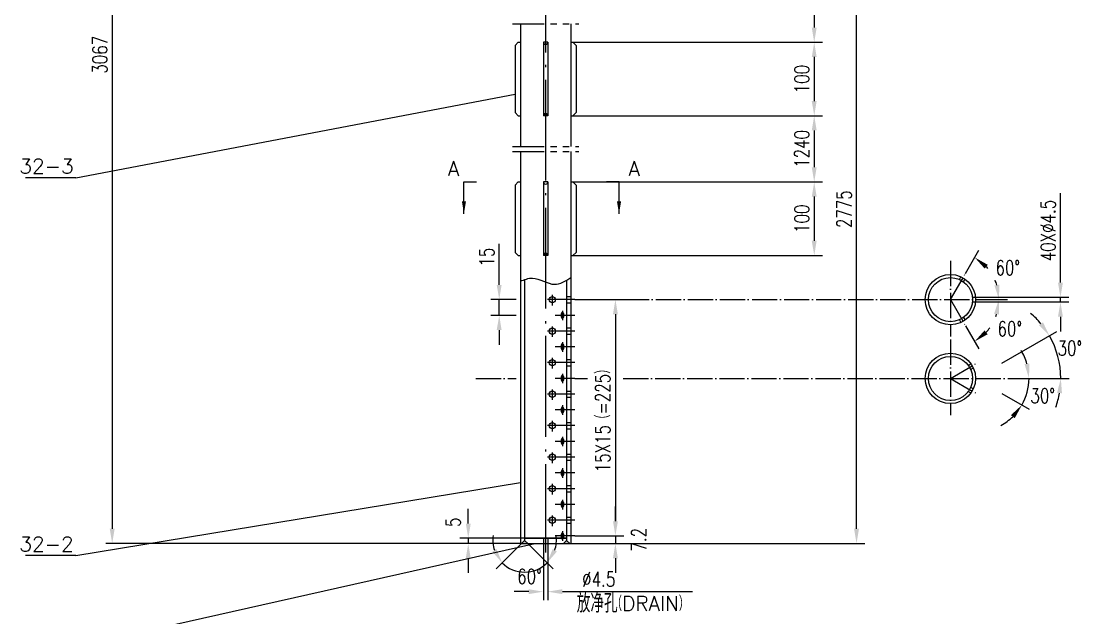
# Model space of a CAD drawing. Extents: x 1512 to 4800, y -77 to 764.
# Drawn here: x 3399.5 to 3652.5, y 227.2 to 369.2 of the extents above; entities that cross this region are included whole.
import ezdxf
from ezdxf.enums import TextEntityAlignment as Align

# ---------------------------------------------------------------- set-up
doc = ezdxf.new("R2010")
doc.units = 0
doc.header["$MEASUREMENT"] = 0
doc.linetypes.add('ACAD_ISO04W100', pattern=[30.5, 24, -3, 0.5, -3])
doc.linetypes.add('PHANTOMX2', pattern=[5, 2.5, -0.5, 0.5, -0.5, 0.5, -0.5])
doc.layers.get('0').update_dxf_attribs({"linetype": 'CONTINUOUS'})
doc.layers.get('DEFPOINTS').update_dxf_attribs({"linetype": 'CONTINUOUS'})
for name, color, linetype in [('1', 1, 'CONTINUOUS'), ('2', 2, 'ACAD_ISO04W100'), ('4', 6, 'PHANTOMX2')]:
    doc.layers.add(name, color=color, linetype=linetype)
doc.styles.add('ACANSTS', font='romans.shx', dxfattribs={"height": 1, "bigfont": 'gbcbig.shx'})
doc.styles.add('HZ5', font='romans.shx', dxfattribs={"width": 0.75, "bigfont": 'hz5.shx'})
doc.dimstyles.get("Standard").update_dxf_attribs({"dimtxt": 3.5, "dimasz": 3, "dimexe": 2, "dimexo": 0, "dimgap": 1, "dimtad": 1, "dimdec": 0, "dimlfac": 20, "dimzin": 0, "dimdsep": 46, "dimtxsty": 'HZ5', "dimcen": 1, "dimadec": 0, "dimazin": 0, "dimtfac": 1, "dimtdec": 0, "dimtmove": 2, "dimatfit": 3, "dimfxl": 0, "dimtolj": 1, "dimtzin": 0, "dimarcsym": 0})
doc.dimstyles.new('STANDARD$0', dxfattribs={"dimtxt": 3.5, "dimasz": 3.5, "dimexe": 2, "dimexo": 0, "dimgap": 1.2, "dimtad": 1, "dimdec": 4, "dimzin": 0, "dimdsep": 46, "dimtxsty": 'HZ5', "dimcen": 0.09, "dimadec": 0, "dimazin": 0, "dimtfac": 0.857143, "dimtdec": 4, "dimtofl": 0, "dimtmove": 2, "dimatfit": 3, "dimfxl": 0, "dimtolj": 1, "dimtzin": 0, "dimarcsym": 0})
doc.dimstyles.new('STANDARD$2', dxfattribs={"dimscale": 0, "dimtxt": 3.5, "dimasz": 3.5, "dimexe": 2, "dimexo": 0, "dimgap": 1.2, "dimtad": 1, "dimtih": 1, "dimtoh": 1, "dimdec": 4, "dimzin": 0, "dimdsep": 46, "dimtxsty": 'HZ5', "dimcen": 0, "dimadec": 4, "dimazin": 0, "dimtfac": 0.857143, "dimtdec": 4, "dimtofl": 0, "dimtmove": 2, "dimatfit": 3, "dimfxl": 0, "dimtolj": 1, "dimtzin": 0, "dimarcsym": 0})

# ---------------------------------------------------------------- blocks, each defined once
blk = doc.blocks.new('*D186')
at = {"color": 0, "linetype": 'ByBlock', "ltscale": 5}
for p, q in [((3554.63, 404.09), (3600.23, 404.09)), ((3598.23, 248.42), (3598.23, 400.59)), ((3530.25, 244.92), (3600.23, 244.92))]:
    blk.add_line(p, q, dxfattribs=at)
for points in [[(3597.65, 400.59), (3598.82, 400.59), (3598.23, 404.09)], [(3597.65, 248.42), (3598.82, 248.42), (3598.23, 244.92)]]:
    blk.add_solid(points, dxfattribs=at)
at = {"layer": 'DEFPOINTS', "color": 0, "linetype": 'ByBlock', "ltscale": 5}
for p in [(3554.63, 404.09), (3598.23, 404.09), (3530.25, 244.92)]:
    blk.add_point(p, dxfattribs=at)
at = {"color": 0, "linetype": 'ByBlock', "ltscale": 5, "insert": (3595.28, 324.5), "char_height": 3.5, "attachment_point": 5, "rotation": 90, "style": 'HZ5'}
blk.add_mtext('\\A1;2775', dxfattribs=at)
blk = doc.blocks.new('*D184')
at = {"color": 0, "linetype": 'ByBlock', "ltscale": 5}
for p, q in [((3530.25, 346.73), (3590.17, 346.73)), ((3588.17, 343.23), (3588.17, 334.48)), ((3530.25, 330.98), (3590.17, 330.98))]:
    blk.add_line(p, q, dxfattribs=at)
for points in [[(3587.58, 343.23), (3588.75, 343.23), (3588.17, 346.73)], [(3587.58, 334.48), (3588.75, 334.48), (3588.17, 330.98)]]:
    blk.add_solid(points, dxfattribs=at)
at = {"layer": 'DEFPOINTS', "color": 0, "linetype": 'ByBlock', "ltscale": 5}
for p in [(3530.25, 346.73), (3530.25, 330.98), (3588.17, 330.98)]:
    blk.add_point(p, dxfattribs=at)
at = {"color": 0, "linetype": 'ByBlock', "ltscale": 5, "insert": (3585.22, 338.85), "char_height": 3.5, "attachment_point": 5, "rotation": 90, "style": 'HZ5'}
blk.add_mtext('\\A1;1240', dxfattribs=at)
blk = doc.blocks.new('*D210')
at = {"color": 0, "linetype": 'ByBlock', "ltscale": 5}
for p, q in [((3531.24, 302.97), (3542.86, 302.97)), ((3540.86, 299.47), (3540.86, 250.22)), ((3531.24, 246.72), (3542.86, 246.72))]:
    blk.add_line(p, q, dxfattribs=at)
for points in [[(3540.28, 299.47), (3541.45, 299.47), (3540.86, 302.97)], [(3540.28, 250.22), (3541.45, 250.22), (3540.86, 246.72)]]:
    blk.add_solid(points, dxfattribs=at)
at = {"layer": 'DEFPOINTS', "color": 0, "linetype": 'ByBlock', "ltscale": 5}
for p in [(3531.24, 302.97), (3531.24, 246.72), (3540.86, 246.72)]:
    blk.add_point(p, dxfattribs=at)
at = {"color": 0, "linetype": 'ByBlock', "ltscale": 5, "insert": (3537.91, 274.84), "char_height": 3.5, "attachment_point": 5, "rotation": 90, "style": 'HZ5'}
blk.add_mtext('\\A1;15X15（=225）', dxfattribs=at)
blk = doc.blocks.new('*D178')
at = {"color": 0, "linetype": 'ByBlock', "ltscale": 5}
for p, q in [((3508.25, 244.92), (3502.24, 238.91)), ((3509.75, 244.92), (3515.77, 238.91))]:
    blk.add_line(p, q, dxfattribs=at)
for start, end in [(171.4968, 198.2484), (341.7516, 8.5032), (225, 315)]:
    blk.add_arc((3509, 245.67), 7.56, start, end, dxfattribs=at)
for points in [[(3502.32, 243.61), (3501.32, 242.99), (3503.65, 240.32)], [(3516.68, 242.99), (3515.69, 243.61), (3514.35, 240.32)]]:
    blk.add_solid(points, dxfattribs=at)
at = {"layer": 'DEFPOINTS', "color": 0, "linetype": 'ByBlock', "ltscale": 5}
for p in [(3509, 245.67), (3509, 245.67), (3508.25, 244.92), (3509.75, 244.92), (3507.05, 238.36)]:
    blk.add_point(p, dxfattribs=at)
at = {"color": 0, "linetype": 'ByBlock', "ltscale": 5, "insert": (3510.17, 237.08), "char_height": 3.5, "attachment_point": 5, "style": 'HZ5'}
blk.add_mtext('\\A1;60°', dxfattribs=at)
blk = doc.blocks.new('*D211')
at = {"color": 0, "linetype": 'ByBlock', "ltscale": 5}
for p, q in [((3540.86, 250.22), (3540.86, 253.72)), ((3531.24, 246.72), (3542.86, 246.72)), ((3540.86, 246.72), (3540.86, 244.92)), ((3530.25, 244.92), (3542.86, 244.92)), ((3540.86, 241.42), (3540.86, 237.92))]:
    blk.add_line(p, q, dxfattribs=at)
for points in [[(3540.28, 250.22), (3541.45, 250.22), (3540.86, 246.72)], [(3540.28, 241.42), (3541.45, 241.42), (3540.86, 244.92)]]:
    blk.add_solid(points, dxfattribs=at)
at = {"layer": 'DEFPOINTS', "color": 0, "linetype": 'ByBlock', "ltscale": 5}
for p in [(3531.24, 246.72), (3530.25, 244.92), (3540.86, 244.92)]:
    blk.add_point(p, dxfattribs=at)
at = {"color": 0, "linetype": 'ByBlock', "ltscale": 5, "insert": (3546.41, 245.82), "char_height": 3.5, "attachment_point": 5, "rotation": 90, "style": 'HZ5'}
blk.add_mtext('\\A1;7.2', dxfattribs=at)
blk = doc.blocks.new('*D212')
at = {"color": 0, "linetype": 'ByBlock', "ltscale": 5}
for p, q in [((3505.85, 249.67), (3505.85, 253.17)), ((3529.25, 246.17), (3503.85, 246.17)), ((3505.85, 246.17), (3505.85, 244.92)), ((3518.25, 244.92), (3503.85, 244.92)), ((3505.85, 241.42), (3505.85, 237.92))]:
    blk.add_line(p, q, dxfattribs=at)
for points in [[(3505.26, 249.67), (3506.43, 249.67), (3505.85, 246.17)], [(3505.26, 241.42), (3506.43, 241.42), (3505.85, 244.92)]]:
    blk.add_solid(points, dxfattribs=at)
at = {"layer": 'DEFPOINTS', "color": 0, "linetype": 'ByBlock', "ltscale": 5}
for p in [(3529.25, 246.17), (3505.85, 244.92), (3518.25, 244.92)]:
    blk.add_point(p, dxfattribs=at)
at = {"color": 0, "linetype": 'ByBlock', "ltscale": 5, "insert": (3502.27, 249.98), "char_height": 3.5, "attachment_point": 5, "rotation": 90, "style": 'HZ5'}
blk.add_mtext('\\A1;5', dxfattribs=at)
blk = doc.blocks.new('*D127')
at = {"color": 0, "linetype": 'ByBlock', "ltscale": 5}
for p, q in [((3529.51, 281.19), (3529.51, 267.72)), ((3530.51, 281.19), (3530.51, 267.72)), ((3526.01, 269.72), (3522.51, 269.72)), ((3534.01, 269.72), (3547.79, 269.72))]:
    blk.add_line(p, q, dxfattribs=at)
for points in [[(3526.01, 270.3), (3526.01, 269.14), (3529.51, 269.72)], [(3534.01, 270.3), (3534.01, 269.14), (3530.51, 269.72)]]:
    blk.add_solid(points, dxfattribs=at)
at = {"layer": 'DEFPOINTS', "color": 0, "linetype": 'ByBlock', "ltscale": 5}
for p in [(3529.51, 281.19), (3530.51, 281.19), (3530.51, 269.72)]:
    blk.add_point(p, dxfattribs=at)
at = {"color": 0, "linetype": 'ByBlock', "ltscale": 5, "insert": (3542.65, 272.67), "char_height": 3.5, "attachment_point": 5, "style": 'HZ5'}
blk.add_mtext('\\A1;∅4.5', dxfattribs=at)
blk = doc.blocks.new('*D185')
at = {"color": 0, "linetype": 'ByBlock', "ltscale": 5}
for p, q in [((3530.25, 330.98), (3590.17, 330.98)), ((3588.17, 327.48), (3588.17, 316.98)), ((3530.25, 313.48), (3590.17, 313.48))]:
    blk.add_line(p, q, dxfattribs=at)
for points in [[(3587.58, 327.48), (3588.75, 327.48), (3588.17, 330.98)], [(3587.58, 316.98), (3588.75, 316.98), (3588.17, 313.48)]]:
    blk.add_solid(points, dxfattribs=at)
at = {"layer": 'DEFPOINTS', "color": 0, "linetype": 'ByBlock', "ltscale": 5}
for p in [(3530.25, 330.98), (3530.25, 313.48), (3588.17, 313.48)]:
    blk.add_point(p, dxfattribs=at)
at = {"color": 0, "linetype": 'ByBlock', "ltscale": 5, "insert": (3585.22, 322.23), "char_height": 3.5, "attachment_point": 5, "rotation": 90, "style": 'HZ5'}
blk.add_mtext('\\A1;100', dxfattribs=at)
blk = doc.blocks.new('*D123')
at = {"color": 0, "linetype": 'ByBlock', "ltscale": 5}
for p, q in [((3518.97, 342.74), (3518.97, 352.51)), ((3523.03, 339.24), (3516.97, 339.24)), ((3518.97, 335.49), (3518.97, 339.24)), ((3523.03, 335.49), (3516.97, 335.49)), ((3518.97, 331.99), (3518.97, 328.49))]:
    blk.add_line(p, q, dxfattribs=at)
for points in [[(3518.38, 342.74), (3519.55, 342.74), (3518.97, 339.24)], [(3518.38, 331.99), (3519.55, 331.99), (3518.97, 335.49)]]:
    blk.add_solid(points, dxfattribs=at)
at = {"layer": 'DEFPOINTS', "color": 0, "linetype": 'ByBlock', "ltscale": 5}
for p in [(3518.97, 339.24), (3523.03, 339.24), (3523.03, 335.49)]:
    blk.add_point(p, dxfattribs=at)
at = {"color": 0, "linetype": 'ByBlock', "ltscale": 5, "insert": (3516.02, 349.37), "char_height": 3.5, "attachment_point": 5, "rotation": 90, "style": 'HZ5'}
blk.add_mtext('\\A1;15', dxfattribs=at)
blk = doc.blocks.new('*D187')
at = {"color": 0, "linetype": 'ByBlock', "ltscale": 5}
for p, q in [((3554.63, 404.09), (3590.17, 404.09)), ((3588.17, 400.59), (3588.17, 367.73)), ((3530.25, 364.23), (3590.17, 364.23))]:
    blk.add_line(p, q, dxfattribs=at)
for points in [[(3587.58, 400.59), (3588.75, 400.59), (3588.17, 404.09)], [(3587.58, 367.73), (3588.75, 367.73), (3588.17, 364.23)]]:
    blk.add_solid(points, dxfattribs=at)
at = {"layer": 'DEFPOINTS', "color": 0, "linetype": 'ByBlock', "ltscale": 5}
for p in [(3554.63, 404.09), (3530.25, 364.23), (3588.17, 364.23)]:
    blk.add_point(p, dxfattribs=at)
at = {"color": 0, "linetype": 'ByBlock', "ltscale": 5, "insert": (3585.22, 384.16), "char_height": 3.5, "attachment_point": 5, "rotation": 90, "style": 'HZ5'}
blk.add_mtext('\\A1;840', dxfattribs=at)
blk = doc.blocks.new('*D183')
at = {"color": 0, "linetype": 'ByBlock', "ltscale": 5}
for p, q in [((3530.75, 364.23), (3590.17, 364.23)), ((3588.17, 360.73), (3588.17, 350.23)), ((3530.25, 346.73), (3590.17, 346.73))]:
    blk.add_line(p, q, dxfattribs=at)
for points in [[(3587.58, 360.73), (3588.75, 360.73), (3588.17, 364.23)], [(3587.58, 350.23), (3588.75, 350.23), (3588.17, 346.73)]]:
    blk.add_solid(points, dxfattribs=at)
at = {"layer": 'DEFPOINTS', "color": 0, "linetype": 'ByBlock', "ltscale": 5}
for p in [(3530.75, 364.23), (3530.25, 346.73), (3588.17, 346.73)]:
    blk.add_point(p, dxfattribs=at)
at = {"color": 0, "linetype": 'ByBlock', "ltscale": 5, "insert": (3585.22, 355.48), "char_height": 3.5, "attachment_point": 5, "rotation": 90, "style": 'HZ5'}
blk.add_mtext('\\A1;100', dxfattribs=at)
blk = doc.blocks.new('*D213')
at = {"color": 0, "linetype": 'ByBlock', "ltscale": 5}
for p, q in [((3646.75, 307.03), (3646.75, 328.31)), ((3626.55, 303.53), (3648.75, 303.53)), ((3626.55, 302.41), (3648.75, 302.41)), ((3646.75, 302.41), (3646.75, 303.53)), ((3646.75, 298.91), (3646.75, 295.41))]:
    blk.add_line(p, q, dxfattribs=at)
for points in [[(3646.17, 307.03), (3647.34, 307.03), (3646.75, 303.53)], [(3646.17, 298.91), (3647.34, 298.91), (3646.75, 302.41)]]:
    blk.add_solid(points, dxfattribs=at)
at = {"layer": 'DEFPOINTS', "color": 0, "linetype": 'ByBlock', "ltscale": 5}
for p in [(3626.55, 303.53), (3626.55, 302.41), (3646.75, 302.41)]:
    blk.add_point(p, dxfattribs=at)
at = {"color": 0, "linetype": 'ByBlock', "ltscale": 5, "insert": (3643.8, 319.42), "char_height": 3.5, "attachment_point": 5, "rotation": 90, "style": 'HZ5'}
blk.add_mtext('\\A1;40X∅4.5', dxfattribs=at)
blk = doc.blocks.new('*D215')
at = {"color": 0, "linetype": 'ByBlock', "ltscale": 5}
for p, q in [((3650.04, 302.97), (3656.13, 302.97)), ((3647.68, 299.36), (3654.16, 295.62))]:
    blk.add_line(p, q, dxfattribs=at)
for start, end in [(15.8392, 31.6784), (330, 360), (298.3216, 314.1608)]:
    blk.add_arc((3641.43, 302.97), 12.7, start, end, dxfattribs=at)
for points in [[(3654.23, 306.52), (3653.07, 306.36), (3654.13, 302.97)], [(3649.82, 294.22), (3650.74, 293.5), (3652.43, 296.62)]]:
    blk.add_solid(points, dxfattribs=at)
at = {"layer": 'DEFPOINTS', "color": 0, "linetype": 'ByBlock', "ltscale": 5}
for p in [(3609.95, 302.97), (3641.43, 302.97), (3650.04, 302.97), (3647.68, 299.36), (3653.37, 298.62)]:
    blk.add_point(p, dxfattribs=at)
at = {"color": 0, "linetype": 'ByBlock', "ltscale": 5, "insert": (3657.39, 298.84), "char_height": 3.5, "attachment_point": 5, "style": 'HZ5'}
blk.add_mtext('\\A1;30°', dxfattribs=at)
blk = doc.blocks.new('*D214')
at = {"color": 0, "linetype": 'ByBlock', "ltscale": 5}
for p, q in [((3647.68, 306.58), (3660.72, 314.11)), ((3650.04, 302.97), (3663.7, 302.97))]:
    blk.add_line(p, q, dxfattribs=at)
for start, end in [(39.9043, 49.8085), (0, 30), (340.1915, 350.0957)]:
    blk.add_arc((3641.43, 302.97), 20.27, start, end, dxfattribs=at)
for points in [[(3657.46, 316.31), (3656.51, 315.64), (3658.99, 313.11)], [(3660.82, 299.53), (3661.98, 299.43), (3661.7, 302.97)]]:
    blk.add_solid(points, dxfattribs=at)
at = {"layer": 'DEFPOINTS', "color": 0, "linetype": 'ByBlock', "ltscale": 5}
for p in [(3647.68, 306.58), (3661.4, 306.49), (3609.95, 302.97), (3641.43, 302.97), (3650.04, 302.97)]:
    blk.add_point(p, dxfattribs=at)
at = {"color": 0, "linetype": 'ByBlock', "ltscale": 5, "insert": (3663.86, 310.14), "char_height": 3.5, "attachment_point": 5, "style": 'HZ5'}
blk.add_mtext('\\A1;30°', dxfattribs=at)
blk = doc.blocks.new('*D216')
at = {"color": 0, "linetype": 'ByBlock', "ltscale": 5}
for p, q in [((3624.18, 309.22), (3627.37, 314.73)), ((3627.72, 302.97), (3634.15, 302.97))]:
    blk.add_line(p, q, dxfattribs=at)
for start, end in [(39.8798, 42.6123), (17.3877, 23.6309)]:
    blk.add_arc((3620.58, 302.97), 11.58, start, end, dxfattribs=at)
for points in [[(3628.73, 310.35), (3629.46, 311.26), (3626.37, 313)], [(3632.2, 306.52), (3631.05, 306.34), (3632.15, 302.97)]]:
    blk.add_solid(points, dxfattribs=at)
at = {"layer": 'DEFPOINTS', "color": 0, "linetype": 'ByBlock', "ltscale": 5}
for p in [(3624.18, 309.22), (3629.45, 310.41), (3542.86, 302.97), (3620.58, 302.97), (3627.72, 302.97)]:
    blk.add_point(p, dxfattribs=at)
at = {"color": 0, "linetype": 'ByBlock', "ltscale": 5, "insert": (3634.22, 310.56), "char_height": 3.5, "attachment_point": 5, "style": 'HZ5'}
blk.add_mtext('\\A1;60°', dxfattribs=at)
blk = doc.blocks.new('*D217')
at = {"color": 0, "linetype": 'ByBlock', "ltscale": 5}
for p, q in [((3627.72, 302.97), (3634.09, 302.97)), ((3624.18, 296.72), (3627.33, 291.26))]:
    blk.add_line(p, q, dxfattribs=at)
for start, end in [(339.602, 342.5173), (317.4827, 324.3571)]:
    blk.add_arc((3620.58, 302.97), 11.52, start, end, dxfattribs=at)
for points in [[(3630.98, 299.6), (3632.14, 299.42), (3632.09, 302.97)], [(3629.43, 294.73), (3628.7, 295.64), (3626.33, 293)]]:
    blk.add_solid(points, dxfattribs=at)
at = {"layer": 'DEFPOINTS', "color": 0, "linetype": 'ByBlock', "ltscale": 5}
for p in [(3542.86, 302.97), (3620.58, 302.97), (3627.72, 302.97), (3624.18, 296.72), (3629.4, 295.57)]:
    blk.add_point(p, dxfattribs=at)
at = {"color": 0, "linetype": 'ByBlock', "ltscale": 5, "insert": (3634.7, 296.01), "char_height": 3.5, "attachment_point": 5, "style": 'HZ5'}
blk.add_mtext('\\A1;60°', dxfattribs=at)
blk = doc.blocks.new('*D218')
at = {"color": 0, "linetype": 'ByBlock', "ltscale": 5}
for p, q in [((3510, 477.59), (3419.62, 477.59)), ((3421.12, 474.09), (3421.12, 248.42)), ((3516.75, 244.92), (3419.62, 244.92))]:
    blk.add_line(p, q, dxfattribs=at)
for points in [[(3420.54, 474.09), (3421.71, 474.09), (3421.12, 477.59)], [(3420.54, 248.42), (3421.71, 248.42), (3421.12, 244.92)]]:
    blk.add_solid(points, dxfattribs=at)
at = {"layer": 'DEFPOINTS', "color": 0, "linetype": 'ByBlock', "ltscale": 5}
for p in [(3511.5, 477.59), (3421.12, 244.92), (3518.25, 244.92)]:
    blk.add_point(p, dxfattribs=at)
at = {"color": 0, "linetype": 'ByBlock', "ltscale": 5, "insert": (3418.17, 361.25), "char_height": 3.5, "attachment_point": 5, "rotation": 90, "style": 'HZ5'}
blk.add_mtext('\\A1;3067', dxfattribs=at)

msp = doc.modelspace()

# ---------------------------------------------------------------- hatches: boundary and pattern name
at = {"ltscale": 5}
h = msp.add_hatch(color=256, dxfattribs=at)
h.paths.add_polyline_path([(3520.0038524, 244.918805), (3519.2538524, 245.668805), (3518.5038524, 244.918805)])
h.paths.add_polyline_path([(3530.0038524, 244.918805), (3529.2538524, 245.668805), (3528.5038524, 244.918805)])

# ---------------------------------------------------------------- linework, layer by layer
for p, q in [((3412.4848317, 331.9884809), (3517.0038524, 351.9071132)), ((3525.8647832, 301.5781527), (3525.8647832, 304.1070057)), ((3531.2408594, 302.968805), (3524.6701692, 302.968805)), ((3531.2408594, 299.218805), (3526.4966584, 299.218805)), ((3528.2538524, 300.3252004), (3528.2538524, 298.0501581)), ((3525.8647832, 294.0781527), (3525.8647832, 296.6070057)), ((3531.2408594, 295.468805), (3524.6701692, 295.468805)), ((3531.2408594, 291.718805), (3526.4966584, 291.718805)), ((3528.2538524, 292.8252004), (3528.2538524, 290.5501581)), ((3525.8647832, 286.5781527), (3525.8647832, 289.1070057)), ((3531.2408594, 287.968805), (3524.6701692, 287.968805)), ((3531.2408594, 284.218805), (3526.4966584, 284.218805)), ((3528.2538524, 285.3252004), (3528.2538524, 283.0501581)), ((3525.8647832, 279.0781527), (3525.8647832, 281.6070057)), ((3531.2408594, 280.468805), (3524.6701692, 280.468805)), ((3531.2408594, 276.718805), (3526.4966584, 276.718805)), ((3528.2538524, 277.8252004), (3528.2538524, 275.5501581)), ((3525.8647832, 271.5781527), (3525.8647832, 274.1070057)), ((3531.2408594, 272.968805), (3524.6701692, 272.968805)), ((3531.2408594, 269.218805), (3526.4966584, 269.218805)), ((3528.2538524, 270.3252004), (3528.2538524, 268.0501581)), ((3525.8647832, 264.0781527), (3525.8647832, 266.6070057)), ((3531.2408594, 265.468805), (3524.6701692, 265.468805)), ((3531.2408594, 261.718805), (3526.4966584, 261.718805)), ((3528.2538524, 262.8252004), (3528.2538524, 260.5501581)), ((3412.4848317, 242.0314212), (3518.2538524, 259.4048611)), ((3525.8647832, 256.5781527), (3525.8647832, 259.1070057)), ((3531.2408594, 257.968805), (3524.6701692, 257.968805)), ((3531.2408594, 254.218805), (3526.4966584, 254.218805)), ((3528.2538524, 255.3252004), (3528.2538524, 253.0501581)), ((3525.8647832, 249.0781527), (3525.8647832, 251.6070057)), ((3531.2408594, 250.468805), (3524.6701692, 250.468805)), ((3531.2408594, 246.718805), (3526.4966584, 246.718805)), ((3528.2538524, 247.8252004), (3528.2538524, 245.5501581)), ((3412.4848317, 220.4168284), (3521.6775667, 244.918805)), ((3542.0288524, 233.45283), (3559.1956746, 233.45283))]:
    msp.add_line(p, q, dxfattribs=at)
for p, q in [((3412.4848317, 331.9884809), (3400.4848317, 331.9884809)), ((3412.4848317, 242.0314212), (3400.4848317, 242.0314212))]:
    msp.add_line(p, q)
msp.add_spline([(3518.2538524, 307.3456271), (3521.103842, 308.1023366), (3526.364959, 306.6172293), (3530.2538524, 308.2211451)], degree=3, dxfattribs=at)
at = {"layer": '1'}
for p, q in [((3518.2538524, 368.6071904), (3518.2538524, 339.4487693)), ((3530.2538524, 368.6071904), (3530.2538524, 339.4487693)), ((3517.7538524, 364.2325912), (3517.0038524, 363.4825912)), ((3517.0038524, 363.4825912), (3517.0038524, 347.4825912)), ((3517.7538524, 364.2325912), (3518.2538524, 364.2325912)), ((3523.7538524, 364.2325912), (3523.7538524, 346.7325912)), ((3524.7538524, 364.2325912), (3523.7538524, 364.2325912)), ((3524.7538524, 364.2325912), (3524.7538524, 346.7325912)), ((3530.2538524, 364.2325912), (3530.7538524, 364.2325912)), ((3530.7538524, 364.2325912), (3531.5038524, 363.4825912)), ((3531.5038524, 363.4825912), (3531.5038524, 347.4825912)), ((3517.0038524, 347.4825912), (3517.7538524, 346.7325912)), ((3517.7538524, 346.7325912), (3518.2538524, 346.7325912)), ((3524.7538524, 346.7325912), (3523.7538524, 346.7325912)), ((3530.2538524, 346.7325912), (3530.7538524, 346.7325912)), ((3531.5038524, 347.4825912), (3530.7538524, 346.7325912)), ((3518.2538524, 338.1987693), (3518.2538524, 244.918805)), ((3530.2538524, 338.1987693), (3530.2538524, 244.918805)), ((3517.7538524, 330.9770065), (3517.0038524, 330.2270065)), ((3517.0038524, 330.2270065), (3517.0038524, 314.2270065)), ((3517.7538524, 330.9770065), (3518.2538524, 330.9770065)), ((3523.7538524, 330.9770065), (3523.7538524, 313.4770065)), ((3524.7538524, 330.9770065), (3523.7538524, 330.9770065)), ((3524.7538524, 330.9770065), (3524.7538524, 313.4770065)), ((3530.2538524, 330.9770065), (3530.7538524, 330.9770065)), ((3530.7538524, 330.9770065), (3531.5038524, 330.2270065)), ((3531.5038524, 330.2270065), (3531.5038524, 314.2270065)), ((3517.0038524, 314.2270065), (3517.7538524, 313.4770065)), ((3531.5038524, 314.2270065), (3530.7538524, 313.4770065)), ((3517.7538524, 313.4770065), (3518.2538524, 313.4770065)), ((3524.7538524, 313.4770065), (3523.7538524, 313.4770065)), ((3530.2538524, 313.4770065), (3530.7538524, 313.4770065)), ((3519.2538524, 307.7362976), (3519.2538524, 245.668805)), ((3529.2538524, 307.6040988), (3529.2538524, 245.668805)), ((3622.6991737, 307.7705163), (3623.0760715, 308.4233224)), ((3623.6734523, 307.2080163), (3624.05035, 307.8608224)), ((3529.2538524, 303.718805), (3530.2538524, 303.718805)), ((3529.2538524, 302.218805), (3530.2538524, 302.218805)), ((3625.7962025, 303.531305), (3626.5499981, 303.531305)), ((3625.7962025, 302.406305), (3626.5499981, 302.406305)), ((3623.6734523, 298.7295937), (3624.05035, 298.0767876)), ((3529.2538524, 296.218805), (3530.2538524, 296.218805)), ((3622.6991737, 298.1670937), (3623.0760715, 297.5142876)), ((3529.2538524, 294.718805), (3530.2538524, 294.718805)), ((3529.2538524, 288.718805), (3530.2538524, 288.718805)), ((3529.2538524, 287.218805), (3530.2538524, 287.218805)), ((3624.8156347, 287.3158338), (3625.4684408, 287.6927316)), ((3625.3781347, 286.3415552), (3626.0309408, 286.718453)), ((3529.2538524, 281.218805), (3530.2538524, 281.218805)), ((3624.8156347, 281.1217762), (3625.4684408, 280.7448784)), ((3625.3781347, 282.0960547), (3626.0309408, 281.719157)), ((3529.2538524, 279.718805), (3530.2538524, 279.718805)), ((3529.2538524, 273.718805), (3530.2538524, 273.718805)), ((3529.2538524, 272.218805), (3530.2538524, 272.218805)), ((3529.2538524, 266.218805), (3530.2538524, 266.218805)), ((3529.2538524, 264.718805), (3530.2538524, 264.718805)), ((3529.2538524, 258.718805), (3530.2538524, 258.718805)), ((3529.2538524, 257.218805), (3530.2538524, 257.218805)), ((3529.2538524, 251.218805), (3530.2538524, 251.218805)), ((3529.2538524, 249.718805), (3530.2538524, 249.718805)), ((3519.2538524, 245.668805), (3518.5038524, 244.918805)), ((3519.2538524, 246.168805), (3529.2538524, 246.168805)), ((3519.2538524, 245.668805), (3520.0038524, 244.918805)), ((3523.7538524, 246.168805), (3523.7538524, 244.918805)), ((3524.7538524, 246.168805), (3524.7538524, 244.918805)), ((3529.2538524, 245.668805), (3528.5038524, 244.918805)), ((3529.2538524, 245.668805), (3530.0038524, 244.918805)), ((3518.2538524, 244.918805), (3530.2538524, 244.918805))]:
    msp.add_line(p, q, dxfattribs=at)
for centre, radius in [((3620.5764234, 302.968805), 6), ((3620.5764234, 302.968805), 5.25), ((3525.8647832, 302.968805), 0.75), ((3525.8647832, 295.468805), 0.75), ((3525.8647832, 287.968805), 0.75), ((3620.5764234, 284.218805), 6), ((3620.5764234, 284.218805), 5.25), ((3525.8647832, 280.468805), 0.75), ((3525.8647832, 272.968805), 0.75), ((3525.8647832, 265.468805), 0.75), ((3525.8647832, 257.968805), 0.75), ((3525.8647832, 250.468805), 0.75)]:
    msp.add_circle(centre, radius, dxfattribs=at)
for centre, start, end in [((3524.2538524, 364.2082316), 177.2107978, 2.7892022), ((3524.2538524, 346.7569509), 357.2107978, 182.7892022), ((3524.2538524, 330.9526468), 177.2107978, 2.7892022), ((3524.2538524, 313.5013661), 357.2107978, 182.7892022)]:
    msp.add_arc(centre, 0.500593, start, end, dxfattribs=at)
at = {"layer": '1', "extrusion": (0, 0, -1)}
for centre in [(3528.2538524, 299.218805), (3528.2538524, 291.718805), (3528.2538524, 284.218805), (3528.2538524, 276.718805), (3528.2538524, 269.218805), (3528.2538524, 261.718805), (3528.2538524, 254.218805), (3528.2538524, 246.718805)]:
    msp.add_ellipse(centre, major_axis=(0, -0.75), ratio=0.4463533957, dxfattribs=at)
at = {"layer": '2'}
msp.add_line((3524.2538524, 385.8235124), (3524.2538524, 242.7985027), dxfattribs=at)
at = {"layer": '2', "ltscale": 0.25}
for p, q in [((3620.5764234, 312.196605), (3620.5764234, 294.2303588)), ((3620.5764234, 302.968805), (3624.183368, 309.2162162)), ((3542.863591, 302.968805), (3627.71936, 302.968805)), ((3620.5764234, 302.968805), (3624.183368, 296.7213938)), ((3620.5764234, 293.446605), (3620.5764234, 275.4803588)), ((3620.5764234, 284.218805), (3626.8238347, 287.8257495)), ((3507.6441137, 284.218805), (3517.2668454, 284.218805)), ((3531.2408594, 284.218805), (3534.1927407, 284.218805)), ((3542.7172335, 284.218805), (3647.5284936, 284.218805)), ((3620.5764234, 284.218805), (3626.8238347, 280.6118604))]:
    msp.add_line(p, q, dxfattribs=at)
at = {"layer": '4', "ltscale": 3}
for p, q in [((3516.3874874, 368.6071904), (3532.1202173, 368.6071904)), ((3516.3874874, 339.4487693), (3532.1202173, 339.4487693)), ((3516.3874874, 338.1987693), (3532.1202173, 338.1987693))]:
    msp.add_line(p, q, dxfattribs=at)

# ---------------------------------------------------------------- texts
at = {"style": 'ACANSTS'}
for s, p in [('32-3', (3405.4848317, 332.9884809)), ('32-2', (3405.4848317, 243.0314212))]:
    msp.add_text(s, height=3.5, dxfattribs=at).set_placement(p, align=Align.CENTER)
at = {"ltscale": 5, "style": 'ACANSTS'}
for s, p in [('A', (3502.3224079, 334.1644981)), ('A', (3545.3084542, 334.1644981)), ('（DRAIN）', (3549.1962998, 230.8099821))]:
    msp.add_text(s, height=3.5, dxfattribs=at).set_placement(p, align=Align.MIDDLE)
at = {"style": 'ACANSTS'}
msp.add_text('放净孔', height=4.5, dxfattribs=at).set_placement((3531.6634354, 228.4640695))

# ---------------------------------------------------------------- dimensions: what is measured, and where the dimension line sits
at = {"ltscale": 5}
for base, p1, p2, angle, text, override, picture, middle in [((3421.1230458, 244.918805), (3511.5038524, 477.5878707), (3518.2538524, 244.918805), 90, '3067', {"dimexe": 1.5, "dimexo": 1.5, "dimdec": 4, "dimtxsty": 'ACANSTS', "dimtfac": 0.857143, "dimtdec": 4}, '*D218', (3418.1730458, 361.2533378)), ((3598.2331165, 404.0878707), (3530.2538524, 244.918805), (3554.6288524, 404.0878707), 90, '2775', {"dimtxsty": 'ACANSTS'}, '*D186', (3595.2831165, 324.5033378)), ((3588.1681957, 364.2325912), (3554.6288524, 404.0878707), (3530.2538524, 364.2325912), 90, '840', {"dimtxsty": 'ACANSTS'}, '*D187', (3585.2181957, 384.160231)), ((3588.1681957, 346.7325912), (3530.7538524, 364.2325912), (3530.2538524, 346.7325912), 90, '100', {"dimtxsty": 'ACANSTS'}, '*D183', (3585.2181957, 355.4825912)), ((3588.1681957, 330.9770065), (3530.2538524, 346.7325912), (3530.2538524, 330.9770065), 90, '1240', {"dimtxsty": 'ACANSTS'}, '*D184', (3585.2181957, 338.8547989)), ((3588.1681957, 313.4770065), (3530.2538524, 330.9770065), (3530.2538524, 313.4770065), 90, '100', {"dimtxsty": 'ACANSTS'}, '*D185', (3585.2181957, 322.2270065)), ((3540.863591, 246.718805), (3531.2408594, 302.968805), (3531.2408594, 246.718805), 270, '15X15（=225）', {"dimtxsty": 'ACANSTS'}, '*D210', (3537.913591, 274.843805)), ((3540.863591, 244.918805), (3531.2408594, 246.718805), (3530.2538524, 244.918805), 270, '7.2', {"dimtxsty": 'ACANSTS'}, '*D211', (3546.413591, 245.818805))]:
    dim = msp.add_linear_dim(base=base, p1=p1, p2=p2, angle=angle, text=text, dimstyle='STANDARD$0', override=override, dxfattribs=at)
    dim.commit()
    dim.dimension.update_dxf_attribs({"geometry": picture, "text_midpoint": middle})
for base, p1, p2, text, override, picture, middle in [((3646.7539308, 302.406305), (3626.5499981, 303.531305), (3626.5499981, 302.406305), '40X%%c4.5', {"dimtxsty": 'ACANSTS', "dimtofl": 1, "dimtmove": 0}, '*D213', (3646.7539308, 319.418805)), ((3505.8478421, 244.918805), (3529.2538524, 246.168805), (3518.2538524, 244.918805), '5', {"dimtxsty": 'ACANSTS'}, '*D212', (3502.2661226, 249.9777465))]:
    dim = msp.add_linear_dim(base=base, p1=p1, p2=p2, angle=90, text=text, dimstyle='STANDARD$0', override=override, dxfattribs=at)
    dim.commit()
    dim.dimension.update_dxf_attribs({"geometry": picture, "text_midpoint": middle, "dimtype": 160})
dim = msp.add_linear_dim(base=(3513.2054885, 302.968805), p1=(3517.2668454, 299.218805), p2=(3517.2668454, 302.968805), angle=90, text='15', dimstyle='STANDARD$0', override={"dimtxsty": 'ACANSTS', "dimtofl": 1, "dimtmove": 0}, dxfattribs=at)
dim.commit()
dim.dimension.update_dxf_attribs({"geometry": '*D123', "text_midpoint": (3510.2554885, 313.106305), "insert": (-5.7603252, -36.2679657)})
for base, line1, line2, picture, middle in [((3629.4453149, 310.4106885), ((3542.863591, 302.968805), (3627.71936, 302.968805)), ((3620.5764234, 302.968805), (3624.183368, 309.2162162)), '*D216', (3634.2234133, 310.5595762)), ((3629.3975128, 295.5670322), ((3620.5764234, 302.968805), (3624.183368, 296.7213938)), ((3542.863591, 302.968805), (3627.71936, 302.968805)), '*D217', (3634.6968556, 296.0053409))]:
    dim = msp.add_angular_dim_2l(base=base, line1=line1, line2=line2, text='60%%D', dimstyle='STANDARD$2', override={"dimtxsty": 'ACANSTS'}, dxfattribs=at)
    dim.commit()
    dim.dimension.update_dxf_attribs({"geometry": picture, "text_midpoint": middle, "dimtype": 162})
for base, line1, line2, text, picture, middle, dimtype, set_off in [((3646.5410592, 287.7391089), ((3635.1813305, 284.218805), (3595.0941505, 284.218805)), ((3626.5764234, 284.218805), (3632.8238347, 287.8257495)), '30%%d', '*D214', (3649.0012987, 291.3872464), 162, (-14.8554675, -18.75)), ((3638.5115629, 279.8747695), ((3635.1813305, 284.218805), (3595.0941505, 284.218805)), ((3626.5764234, 284.218805), (3632.8238347, 280.6118604)), '30%%d', '*D215', (3642.5320806, 280.0866416), 162, (-14.8554675, -18.75)), ((3517.295957, 238.3618401), ((3519.2538524, 245.668805), (3520.0038524, 244.918805)), ((3519.2538524, 245.668805), (3518.5038524, 244.918805)), '60%%d', '*D178', (3520.4161594, 237.0790736), 130, (10.25, 0))]:
    dim = msp.add_angular_dim_2l(base=base, line1=line1, line2=line2, text=text, dimstyle='STANDARD$2', override={"dimtxsty": 'ACANSTS'}, dxfattribs=at)
    dim.commit()
    dim.dimension.update_dxf_attribs({"geometry": picture, "text_midpoint": middle, "dimtype": dimtype, "insert": set_off})
dim = msp.add_linear_dim(base=(3524.7538524, 233.45283), p1=(3523.7538524, 244.918805), p2=(3524.7538524, 244.918805), text='%%c4.5', dimstyle='STANDARD$0', override={"dimtxsty": 'ACANSTS', "dimtmove": 0}, dxfattribs=at)
dim.commit()
dim.dimension.update_dxf_attribs({"geometry": '*D127', "text_midpoint": (3536.8913524, 236.40283), "insert": (-5.7603252, -36.2679657)})

# ---------------------------------------------------------------- leaders
at = {"layer": '1'}
for points in [[(3504.8180666, 323.3844237), (3504.8180666, 330.9770065), (3507.7812972, 330.9770065)], [(3541.7195926, 323.3844237), (3541.7195926, 330.9770065), (3538.756362, 330.9770065)]]:
    msp.add_leader(points, dimstyle='Standard', override={"dimtxsty": 'ACANSTS'}, dxfattribs=at)

doc.saveas('drawing.dxf')
